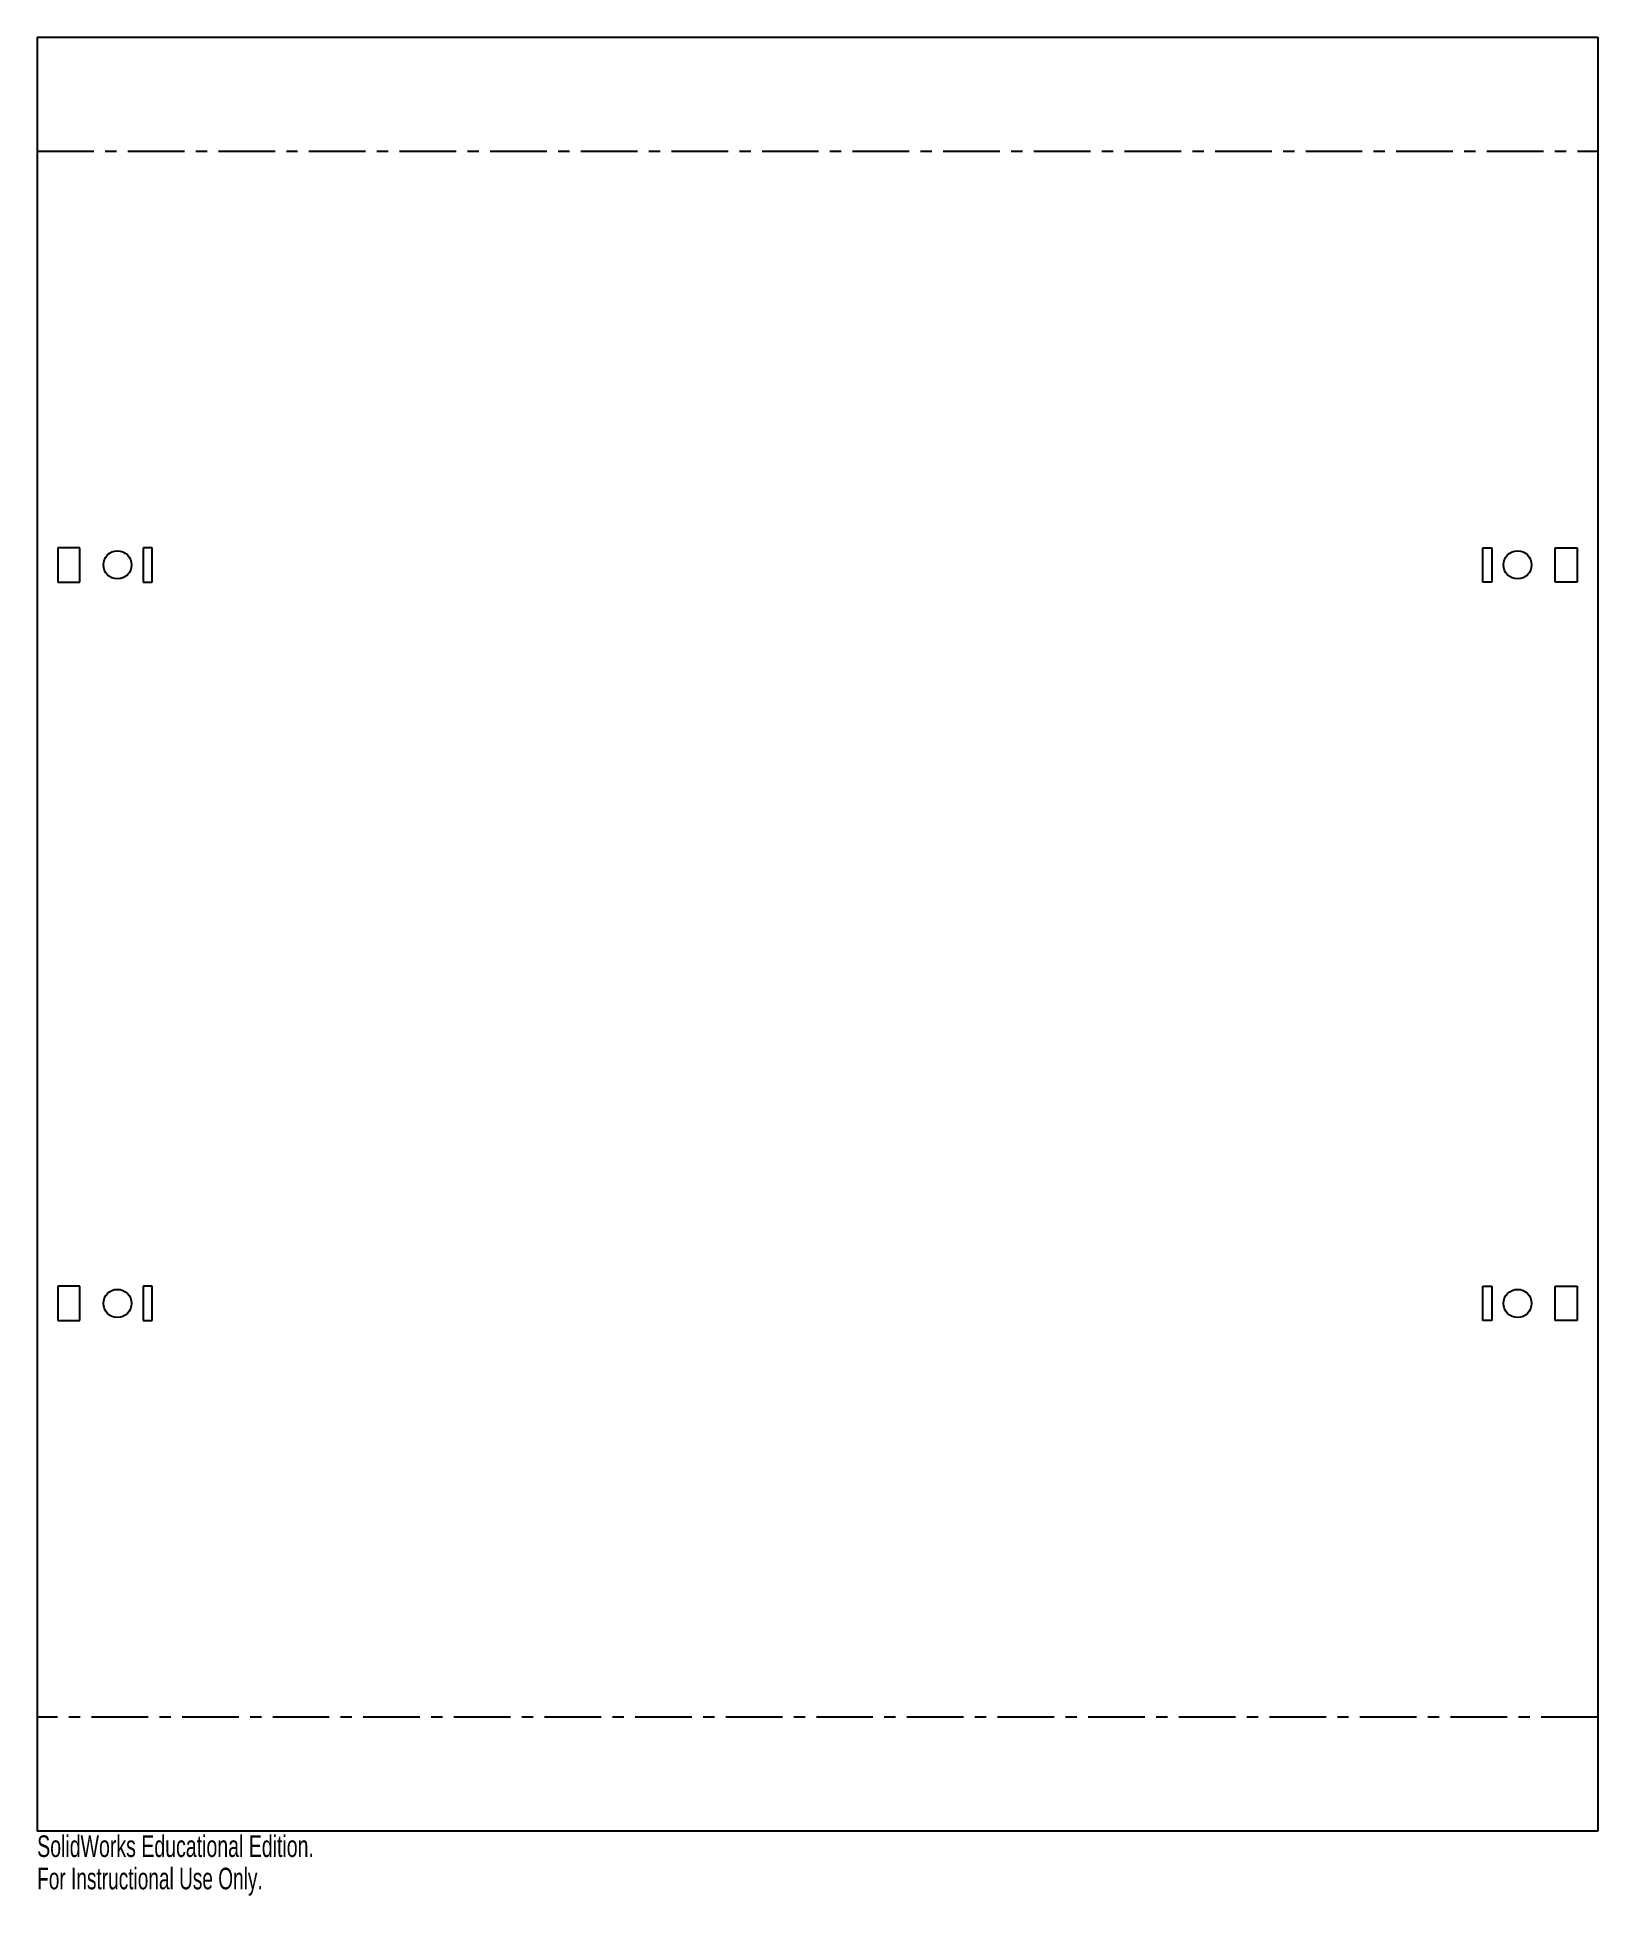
# Model space of a CAD drawing. Extents: x -17.5 to 17.5, y -21.6 to 20.1.
import ezdxf
from ezdxf.enums import TextEntityAlignment as Align

# ---------------------------------------------------------------- set-up
doc = ezdxf.new("R2010")
doc.units = 0
doc.linetypes.add('CENTERX2', pattern=[2.032, 1.27, -0.254, 0.254, -0.254])
doc.layers.get('0').update_dxf_attribs({"linetype": 'CONTINUOUS'})

msp = doc.modelspace()

# ---------------------------------------------------------------- linework, layer by layer
at = {"color": 7, "linetype": 'CONTINUOUS'}
for p, q in [((-17.5, 20.113), (-17.5, -20.113)), ((-17.5, 20.113), (17.5, 20.113)), ((17.5, 20.113), (17.5, -20.113)), ((-16.54, 8.665), (-17.04, 8.665)), ((-17.04, 8.665), (-17.04, 7.895)), ((-16.54, 7.895), (-16.54, 8.665)), ((-15.12, 8.665), (-15.12, 7.895)), ((-14.92, 8.665), (-15.12, 8.665)), ((-14.92, 7.895), (-14.92, 8.665)), ((14.92, 8.665), (15.12, 8.665)), ((14.92, 7.895), (14.92, 8.665)), ((15.12, 8.665), (15.12, 7.895)), ((16.54, 8.665), (17.04, 8.665)), ((16.54, 7.895), (16.54, 8.665)), ((17.04, 8.665), (17.04, 7.895)), ((-17.04, 7.895), (-16.54, 7.895)), ((-15.12, 7.895), (-14.92, 7.895)), ((15.12, 7.895), (14.92, 7.895)), ((17.04, 7.895), (16.54, 7.895)), ((-16.54, -7.895), (-17.04, -7.895)), ((-17.04, -7.895), (-17.04, -8.665)), ((-16.54, -8.665), (-16.54, -7.895)), ((-15.12, -7.895), (-15.12, -8.665)), ((-14.92, -7.895), (-15.12, -7.895)), ((-14.92, -8.665), (-14.92, -7.895)), ((14.92, -7.895), (15.12, -7.895)), ((14.92, -8.665), (14.92, -7.895)), ((15.12, -7.895), (15.12, -8.665)), ((16.54, -7.895), (17.04, -7.895)), ((16.54, -8.665), (16.54, -7.895)), ((17.04, -7.895), (17.04, -8.665)), ((-17.04, -8.665), (-16.54, -8.665)), ((-15.12, -8.665), (-14.92, -8.665)), ((15.12, -8.665), (14.92, -8.665)), ((17.04, -8.665), (16.54, -8.665)), ((17.5, -20.113), (-17.5, -20.113))]:
    msp.add_line(p, q, dxfattribs=at)
at = {"color": 7, "linetype": 'CENTERX2'}
for p, q in [((-17.5, 17.557), (17.5, 17.557)), ((17.5, -17.557), (-17.5, -17.557))]:
    msp.add_line(p, q, dxfattribs=at)
at = {"color": 7, "linetype": 'CONTINUOUS'}
for centre in [(-15.7, 8.28), (15.7, 8.28), (-15.7, -8.28), (15.7, -8.28)]:
    msp.add_circle(centre, 0.315, dxfattribs=at)

# ---------------------------------------------------------------- texts
for s, width, p in [('SolidWorks Educational Edition.', 0.677419, (-17.5, -20.838)), ('For Instructional Use Only.', 0.661111, (-17.5, -21.563))]:
    msp.add_text(s, height=0.48336, dxfattribs=dict(at, width=width)).set_placement(p, align=Align.BOTTOM_LEFT)

doc.saveas('drawing.dxf')
